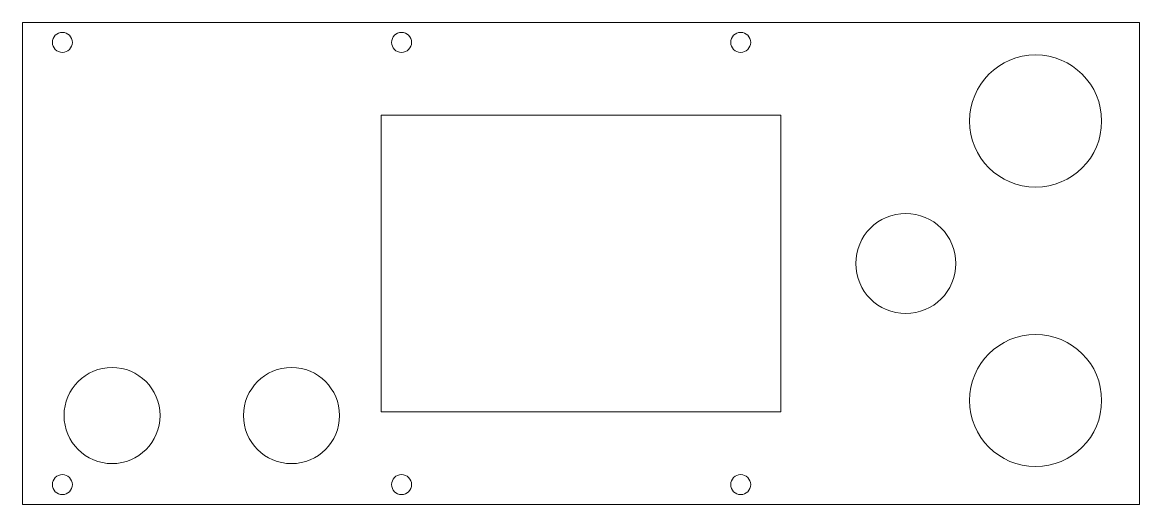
# Model space of a CAD drawing. Header units: millimetres. Extents: x 0 to 140, y 0 to 60.
import ezdxf

# ---------------------------------------------------------------- set-up
doc = ezdxf.new("R2010")
doc.units = ezdxf.units.MM
doc.linetypes.add('K5LT32768', pattern=[0])

msp = doc.modelspace()

# ---------------------------------------------------------------- linework, layer by layer
at = {"color": 174, "linetype": 'K5LT32768', "lineweight": 5, "true_color": 0x0000a0}
for p, q in [((0, 60.2), (139.6, 60.2)), ((0, 0), (0, 60.2)), ((139.6, 60.2), (139.6, 0)), ((44.85, 48.6), (94.75, 48.6)), ((44.85, 11.6), (44.85, 48.6)), ((94.75, 48.6), (94.75, 11.6)), ((94.75, 11.6), (44.85, 11.6)), ((139.6, 0), (0, 0))]:
    msp.add_line(p, q, dxfattribs=at)
for centre, radius in [((5, 57.7), 1.25), ((47.38, 57.7), 1.25), ((89.75, 57.7), 1.25), ((126.6, 47.88), 8.25), ((110.38, 30.1), 6.25), ((126.6, 13), 8.25), ((11.21, 11.12), 6), ((33.63, 11.12), 6), ((5, 2.5), 1.25), ((47.38, 2.5), 1.25), ((89.75, 2.5), 1.25)]:
    msp.add_circle(centre, radius, dxfattribs=at)

doc.saveas('drawing.dxf')
